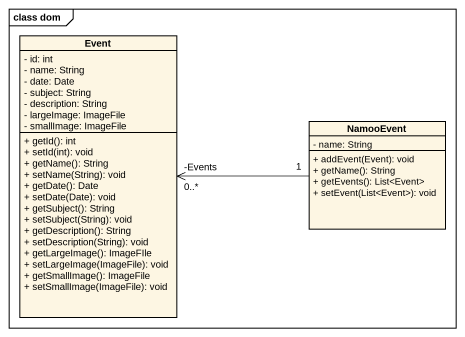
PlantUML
@startuml
mainframe class dom
hide circle
hide empty members
skinparam classAttributeIconSize 0
class Event {
  - id: int
  - name: String
  - date: Date
  - subject: String
  - description: String
  - largeImage: ImageFile
  - smallImage: ImageFile
  + getId(): int
  + setId(int): void
  + getName(): String
  + setName(String): void
  + getDate(): Date
  + setDate(Date): void
  + getSubject(): String
  + setSubject(String): void
  + getDescription(): String
  + setDescription(String): void
  + getLargeImage(): ImageFIle
  + setLargeImage(ImageFile): void
  + getSmallImage(): ImageFile
  + setSmallImage(ImageFile): void
}
class NamooEvent {
  - name: String
  + addEvent(Event): void
  + getName(): String
  + getEvents(): List<Event>
  + setEvent(List<Event>): void
}
NamooEvent "1" -left-> "-Events\n0..*" Event
@enduml
